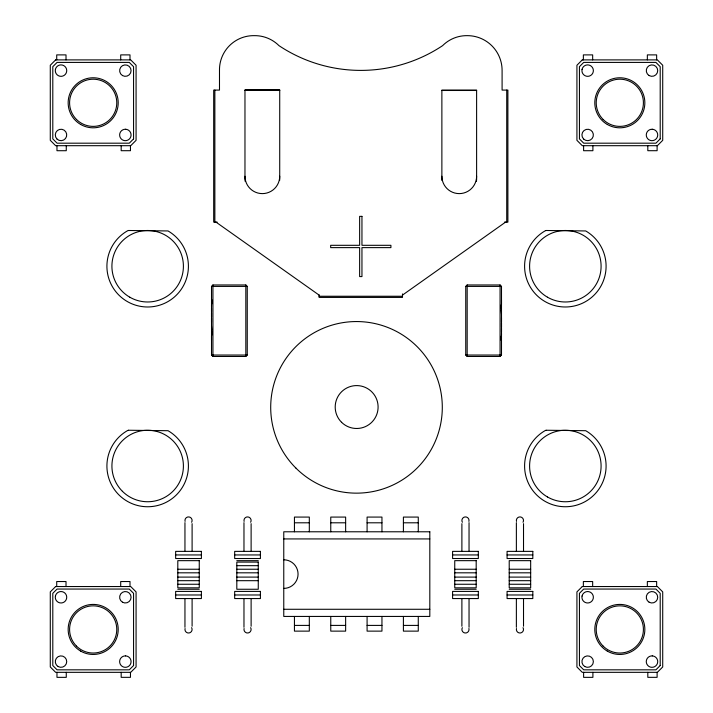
<?xml version="1.0" encoding="UTF-8"?>
<svg xmlns="http://www.w3.org/2000/svg" width="713" height="713" viewBox="0 0 713 713"><rect width="100%" height="100%" fill="white"/><g stroke="black" fill="none" stroke-linecap="round" stroke-linejoin="round"><path stroke-width="1.07" d="M211.511 286.403L212.937 284.968L245.825 284.968L247.259 286.403L247.259 355.038L245.825 356.464L212.937 356.464L211.511 355.038L211.511 286.403L247.259 286.403M465.749 286.403L467.175 284.968L500.071 284.968L501.497 286.403L501.497 355.038L500.071 356.464L467.175 356.464L465.749 355.038L465.749 286.403L501.497 286.403M402.488 295.093L505.57 222.126M244.969 90.088L279.719 90.088M244.969 90.444L279.719 90.444M441.873 90.48L476.614 90.48M217.171 222.126L213.695 222.126L213.695 90.088L219.488 90.088L219.488 70.4A34.171 34.171 0 0 1 254.238 35.65A34.171 34.171 0 0 1 278.979 45.65A147.627 147.627 0 0 0 442.604 45.65A34.171 34.171 0 0 1 467.354 35.65A34.75 34.75 0 0 1 502.095 70.4L502.095 90.088L507.888 90.088L507.888 222.126L504.412 222.126M319.094 296.251L402.488 296.251M501.497 299.852L501.497 304.46M211.511 305.244L211.511 306.34M211.511 308.239L211.511 311.554M211.511 312.9L211.511 316.911M501.497 314.13L501.141 310.075M501.497 317.731L501.497 321.804M211.511 318.221L211.511 322.285M501.497 323.114L501.497 327.124M211.511 325.894L211.868 329.941M501.497 328.461L501.497 331.777M501.497 333.684L501.497 334.771M211.511 335.565L211.511 340.163M211.511 355.038L247.259 355.038M465.749 355.038L501.497 355.038M294.442 522.798L309.317 522.798M330.761 522.798L345.636 522.798M367.088 522.798L381.954 522.798M403.406 522.798L418.273 522.798M283.765 538.93L429.814 538.93M175.656 554.946L201.396 554.946M234.675 554.946L260.414 554.946M452.595 554.946L478.334 554.946M507.077 554.946L532.816 554.946M236.814 560.659L258.266 560.659M236.814 565.667L258.266 565.667M177.804 569.241L199.257 569.241M236.814 569.241L258.266 569.241M454.742 569.241L476.186 569.241M509.216 569.241L530.668 569.241M177.804 572.815L199.257 572.815M236.814 572.815L258.266 572.815M454.742 572.815L476.186 572.815M509.216 572.815L530.668 572.815M177.804 577.102L199.257 577.102M236.814 577.102L258.266 577.102M454.742 577.102L476.186 577.102M509.216 577.102L530.668 577.102M177.804 580.685L199.257 580.685M236.814 580.685L258.266 580.685M454.742 580.685L476.186 580.685M509.216 580.685L530.668 580.685M177.804 584.259L199.257 584.259M454.742 584.259L476.186 584.259M509.216 584.259L530.668 584.259M177.804 589.259L199.257 589.259M454.742 589.259L476.186 589.259M509.216 589.259L530.668 589.259M175.656 594.981L201.396 594.981M234.675 594.981L260.414 594.981M452.595 594.981L478.334 594.981M507.077 594.981L532.816 594.981M283.765 609.276L429.814 609.276M294.442 625.408L309.317 625.408M330.761 625.408L345.636 625.408M367.088 625.408L381.954 625.408M403.406 625.408L418.273 625.408M216.012 222.126L319.094 295.093M657.11 145.693L657.11 150.701L647.814 150.701L647.814 145.693M657.11 672.341L657.11 677.341L647.814 677.341L647.814 672.341M656.646 59.892L656.646 54.892L647.351 54.892L647.351 59.892M656.646 586.541L656.646 581.532L647.351 581.532L647.351 586.541M592.904 145.702L592.904 150.71L583.608 150.71L583.608 145.702M592.904 672.341L592.904 677.35L583.608 677.35L583.608 672.341M592.663 59.892L592.663 54.892L583.368 54.892L583.368 59.892M592.663 586.541L592.663 581.532L583.368 581.532L583.368 586.541M523.52 523.663L523.52 551.372M523.52 598.555L523.52 626.255M516.372 522.629L516.372 551.372M516.372 598.555L516.372 627.306M506.729 90.088L506.729 222.126M501.141 304.861L501.141 309.21M501.141 336.019L501.141 340.368M500.071 284.968L500.071 356.464M469.038 522.629L469.038 551.372M469.038 598.555L469.038 627.288M467.175 284.968L467.175 356.464M461.89 523.663L461.89 551.372M461.89 598.555L461.89 626.264M418.273 531.782L418.273 517.077L403.406 517.077L403.406 531.782M418.273 616.433L418.273 631.13L403.406 631.13L403.406 616.433M402.488 293.934L402.488 297.41L319.094 297.41L319.094 294.861M381.954 531.782L381.954 517.077L367.088 517.077L367.088 531.782M381.954 616.433L381.954 631.13L367.088 631.13L367.088 616.433M345.636 531.782L345.636 517.077L330.761 517.077L330.761 531.782M345.636 616.433L345.636 631.13L330.761 631.13L330.761 616.433M309.317 531.782L309.317 517.077L294.442 517.077L294.442 531.782M309.317 616.433L309.317 631.13L294.442 631.13L294.442 616.433M251.119 523.654L251.119 551.372M251.119 598.555L251.119 626.264M245.825 284.968L245.825 356.464M243.971 522.638L243.971 551.372M243.971 598.555L243.971 627.297M214.854 90.088L214.854 222.126M212.937 284.968L212.937 356.464M211.868 299.656L211.868 304.005M211.868 330.814L211.868 335.155M192.1 523.663L192.1 551.372M192.1 598.555L192.1 626.255M184.952 522.629L184.952 551.372M184.952 598.555L184.952 627.306M130.47 145.693L130.47 150.701L121.174 150.701L121.174 145.693M130.47 672.341L130.47 677.341L121.174 677.341L121.174 672.341M129.998 59.892L129.998 54.892L120.702 54.892L120.702 59.892M129.998 586.541L129.998 581.532L120.702 581.532L120.702 586.541M66.264 145.702L66.264 150.71L56.969 150.71L56.969 145.702M66.264 672.341L66.264 677.35L56.969 677.35L56.969 672.341M66.015 59.892L66.015 54.892L56.719 54.892L56.719 59.892M66.015 586.541L66.015 581.532L56.719 581.532L56.719 586.541M523.03 627.636A3.574 3.574 0 0 1 520.428 632.984A3.574 3.574 0 0 1 516.488 628.536M516.488 521.408A3.574 3.574 0 0 1 520.41 516.934A3.574 3.574 0 0 1 523.039 522.273M468.913 628.501A3.574 3.574 0 0 1 465.019 632.992A3.574 3.574 0 0 1 462.354 627.672M462.372 522.273A3.574 3.574 0 0 1 465.001 516.934A3.574 3.574 0 0 1 468.913 521.408M244.096 521.426A3.574 3.574 0 0 1 247.99 516.934A3.574 3.574 0 0 1 250.646 522.255M250.637 627.654A3.574 3.574 0 0 1 248.008 632.984A3.574 3.574 0 0 1 244.087 628.518M191.619 627.636A3.574 3.574 0 0 1 189.016 632.984A3.574 3.574 0 0 1 185.068 628.536M185.077 521.408A3.574 3.574 0 0 1 188.998 516.934A3.574 3.574 0 0 1 191.628 522.273M283.765 559.803A14.296 14.296 0 0 1 298.061 574.108A14.296 14.296 0 0 1 283.765 588.403M476.614 176.236A17.37 17.37 0 0 1 459.243 193.615A17.37 17.37 0 0 1 441.873 176.236M279.719 176.236A17.37 17.37 0 0 1 262.339 193.615A17.37 17.37 0 0 1 244.969 176.236M279.621 180.46A17.37 17.37 0 0 0 279.719 178.642L279.719 90.052L244.969 90.052L244.969 178.642A17.37 17.37 0 0 0 245.183 181.36M476.4 181.396A17.37 17.37 0 0 0 476.614 178.678L476.614 90.088L441.873 90.088L441.873 178.678A17.37 17.37 0 0 0 441.962 180.487M55.418 69.393L55.293 70.881A5.722 5.722 0 0 0 59.785 76.202L61.273 76.336A5.722 5.722 0 0 0 66.594 71.844L66.719 70.355A5.722 5.722 0 0 0 62.227 65.035L60.739 64.901A5.722 5.722 0 0 0 55.418 69.393M55.418 596.041L55.293 597.53A5.722 5.722 0 0 0 59.785 602.85L61.273 602.975A5.722 5.722 0 0 0 66.594 598.483L66.719 596.995A5.722 5.722 0 0 0 62.227 591.674L60.739 591.549A5.722 5.722 0 0 0 55.418 596.041M582.058 69.393L581.933 70.881A5.722 5.722 0 0 0 586.425 76.202L587.913 76.336A5.722 5.722 0 0 0 593.234 71.844L593.359 70.355A5.722 5.722 0 0 0 588.867 65.035L587.378 64.901A5.722 5.722 0 0 0 582.058 69.393M582.058 596.041L581.933 597.53A5.722 5.722 0 0 0 586.425 602.85L587.913 602.975A5.722 5.722 0 0 0 593.234 598.483L593.359 596.995A5.722 5.722 0 0 0 588.867 591.674L587.378 591.549A5.722 5.722 0 0 0 582.058 596.041M133.563 138.901L129.285 143.188L57.076 143.188L52.798 138.901L52.798 66.683L57.067 62.414L129.285 62.414L133.563 66.683L133.563 138.901M133.563 665.55L129.285 669.828L57.076 669.828L52.798 665.55L52.798 593.323L57.067 589.054L129.285 589.054L133.563 593.323L133.563 665.55M660.202 138.901L655.924 143.188L583.715 143.188L579.437 138.901L579.437 66.683L583.706 62.414L655.924 62.414L660.202 66.683L660.202 138.901M660.202 665.55L655.924 669.828L583.715 669.828L579.437 665.55L579.437 593.323L583.706 589.054L655.924 589.054L660.202 593.323L660.202 665.55M55.641 59.892L50.284 65.257L50.284 140.327L55.641 145.693L130.711 145.693L136.076 140.327L136.076 65.257L130.711 59.892L55.641 59.892M55.641 586.541L50.284 591.897L50.284 666.967L55.641 672.332L130.711 672.332L136.076 666.967L136.076 591.897L130.711 586.541L55.641 586.541M582.289 59.892L576.924 65.257L576.924 140.327L582.289 145.693L657.359 145.693L662.716 140.327L662.716 65.257L657.359 59.892L582.289 59.892M582.289 586.541L576.924 591.897L576.924 666.967L582.289 672.332L657.359 672.332L662.716 666.967L662.716 591.897L657.359 586.541L582.289 586.541M128.385 230.495L127.288 230.95A40.757 40.757 0 0 0 116.442 292.437A40.757 40.757 0 0 0 178.883 292.437A40.757 40.757 0 0 0 168.036 230.95L128.385 230.495M546.069 230.495L544.964 230.95A40.757 40.757 0 0 0 534.126 292.437A40.757 40.757 0 0 0 596.558 292.437A40.757 40.757 0 0 0 585.721 230.95L546.069 230.495M128.385 430.251L127.288 430.705A40.757 40.757 0 0 0 116.442 492.193A40.757 40.757 0 0 0 178.883 492.193A40.757 40.757 0 0 0 168.036 430.705L128.385 430.251M546.069 430.251L544.964 430.705A40.757 40.757 0 0 0 534.126 492.193A40.757 40.757 0 0 0 596.558 492.193A40.757 40.757 0 0 0 585.721 430.705L546.069 430.251M125.622 129.249L124.133 129.374A5.722 5.722 0 0 0 119.641 134.695L119.766 136.183A5.722 5.722 0 0 0 125.078 140.675L126.566 140.55A5.722 5.722 0 0 0 131.067 135.238L130.942 133.75A5.722 5.722 0 0 0 125.622 129.249M652.27 129.249L650.782 129.374A5.722 5.722 0 0 0 646.281 134.695L646.406 136.183A5.722 5.722 0 0 0 651.718 140.675L653.206 140.55A5.722 5.722 0 0 0 657.707 135.238L657.582 133.75A5.722 5.722 0 0 0 652.27 129.249M125.622 655.898L124.133 656.022A5.722 5.722 0 0 0 119.641 661.334L119.766 662.823A5.722 5.722 0 0 0 125.078 667.323L126.566 667.199A5.722 5.722 0 0 0 131.067 661.878L130.942 660.39A5.722 5.722 0 0 0 125.622 655.898M652.27 655.898L650.782 656.022A5.722 5.722 0 0 0 646.281 661.334L646.406 662.823A5.722 5.722 0 0 0 651.718 667.323L653.206 667.199A5.722 5.722 0 0 0 657.707 661.878L657.582 660.39A5.722 5.722 0 0 0 652.27 655.898M361.954 216.36L359.637 216.36L359.637 245.308L330.68 245.308L330.68 247.625L359.637 247.625L359.637 276.582L361.954 276.582L361.954 247.625L390.911 247.625L390.911 245.308L361.954 245.308L361.954 216.36M429.814 531.782L283.765 531.782L283.765 616.433L429.814 616.433L429.814 531.782M201.396 551.372L175.656 551.372L175.656 558.52L201.396 558.52L201.396 551.372M260.414 551.372L234.675 551.372L234.675 558.52L260.414 558.52L260.414 551.372M478.334 551.372L452.595 551.372L452.595 558.52L478.334 558.52L478.334 551.372M532.816 551.372L507.077 551.372L507.077 558.52L532.816 558.52L532.816 551.372M199.257 560.659L177.804 560.659L177.804 587.833L199.257 587.833L199.257 560.659M476.186 560.659L454.742 560.659L454.742 587.833L476.186 587.833L476.186 560.659M530.668 560.659L509.216 560.659L509.216 587.833L530.668 587.833L530.668 560.659M258.266 562.094L236.814 562.094L236.814 589.259L258.266 589.259L258.266 562.094M201.396 591.407L175.656 591.407L175.656 598.555L201.396 598.555L201.396 591.407M260.414 591.407L234.675 591.407L234.675 598.555L260.414 598.555L260.414 591.407M478.334 591.407L452.595 591.407L452.595 598.555L478.334 598.555L478.334 591.407M532.816 591.407L507.077 591.407L507.077 598.555L532.816 598.555L532.816 591.407M583.599 139.008A5.722 5.722 0 0 0 593.171 136.441A5.722 5.722 0 0 0 586.166 129.436A5.722 5.722 0 0 0 583.599 139.008M649.133 75.569A5.722 5.722 0 0 0 657.716 70.623A5.722 5.722 0 0 0 649.133 65.667A5.722 5.722 0 0 0 649.133 75.569M607.307 124.463A25.026 25.026 0 0 0 644.846 102.788A25.026 25.026 0 0 0 607.307 81.122A25.026 25.026 0 0 0 607.307 124.463M603.136 119.472A23.591 23.591 0 0 0 642.609 108.902A23.591 23.591 0 0 0 613.715 79.999A23.591 23.591 0 0 0 603.136 119.472M56.96 139.008A5.722 5.722 0 0 0 66.532 136.441A5.722 5.722 0 0 0 59.527 129.436A5.722 5.722 0 0 0 56.96 139.008M122.493 75.569A5.722 5.722 0 0 0 131.076 70.623A5.722 5.722 0 0 0 122.493 65.667A5.722 5.722 0 0 0 122.493 75.569M80.667 124.463A25.026 25.026 0 0 0 118.206 102.788A25.026 25.026 0 0 0 80.667 81.122A25.026 25.026 0 0 0 80.667 124.463M76.496 119.472A23.591 23.591 0 0 0 115.969 108.902A23.591 23.591 0 0 0 87.075 79.999A23.591 23.591 0 0 0 76.496 119.472M584.785 666.557A5.722 5.722 0 0 0 593.368 661.611A5.722 5.722 0 0 0 584.785 656.655A5.722 5.722 0 0 0 584.785 666.557M649.133 602.218A5.722 5.722 0 0 0 657.716 597.262A5.722 5.722 0 0 0 649.133 592.307A5.722 5.722 0 0 0 649.133 602.218M607.307 651.103A25.026 25.026 0 0 0 644.846 629.436A25.026 25.026 0 0 0 607.307 607.761A25.026 25.026 0 0 0 607.307 651.103M603.136 646.121A23.591 23.591 0 0 0 642.609 635.541A23.591 23.591 0 0 0 613.715 606.647A23.591 23.591 0 0 0 603.136 646.121M58.145 666.557A5.722 5.722 0 0 0 66.728 661.611A5.722 5.722 0 0 0 58.145 656.655A5.722 5.722 0 0 0 58.145 666.557M122.493 602.218A5.722 5.722 0 0 0 131.076 597.262A5.722 5.722 0 0 0 122.493 592.307A5.722 5.722 0 0 0 122.493 602.218M80.667 651.103A25.026 25.026 0 0 0 118.206 629.436A25.026 25.026 0 0 0 80.667 607.761A25.026 25.026 0 0 0 80.667 651.103M76.496 646.121A23.591 23.591 0 0 0 115.969 635.541A23.591 23.591 0 0 0 87.075 606.647A23.591 23.591 0 0 0 76.496 646.121M295.833 468.013A85.792 85.792 0 0 0 439.377 429.547A85.792 85.792 0 0 0 334.299 324.477A85.792 85.792 0 0 0 295.833 468.013M341.589 422.31A21.452 21.452 0 0 0 377.409 412.435A21.452 21.452 0 0 0 350.948 386.357A21.452 21.452 0 0 0 341.589 422.31M547.468 297.196A35.748 35.748 0 0 0 601.095 266.243A35.748 35.748 0 0 0 547.468 235.281A35.748 35.748 0 0 0 547.468 297.196M129.784 297.196A35.748 35.748 0 0 0 183.41 266.243A35.748 35.748 0 0 0 129.784 235.281A35.748 35.748 0 0 0 129.784 297.196M547.468 496.961A35.748 35.748 0 0 0 601.095 465.999A35.748 35.748 0 0 0 547.468 435.046A35.748 35.748 0 0 0 547.468 496.961M122.386 491.275A35.748 35.748 0 0 0 182.189 475.25A35.748 35.748 0 0 0 138.411 431.472A35.748 35.748 0 0 0 122.386 491.275"/></g></svg>
